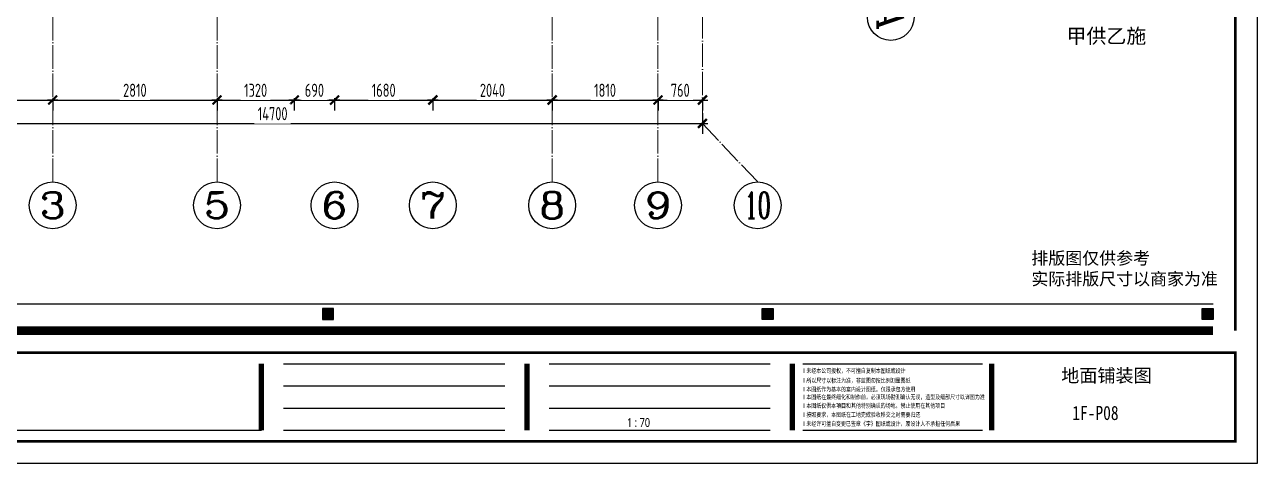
# Model space of a CAD drawing. Header units: inches. Extents: x -50945 to 250244, y -404780 to 18493.
# Drawn here: x 133813 to 154891, y -314876 to -307373 of the extents above; entities that cross this region are included whole.
import ezdxf
from ezdxf.enums import TextEntityAlignment as Align

# ---------------------------------------------------------------- set-up
doc = ezdxf.new("R2010")
doc.units = ezdxf.units.IN
doc.header["$MEASUREMENT"] = 0
doc.linetypes.add('DOTE', pattern=[2.42, 2, -0.2, 0.02, -0.2])
for name, color, linetype in [('0 @ 1 (1)', 7, 'Continuous'), ('15开关布置图-YJ', 2, 'Continuous'), ('AXIS', 1, 'Continuous'), ('AXIS_TEXT', 7, 'Continuous'), ('A图框', 7, 'Continuous'), ('D-ARCHI', 250, 'Continuous'), ('外标注', 50, 'Continuous')]:
    doc.layers.add(name, color=color, linetype=linetype)
doc.styles.add('04.YBC-外标注3.0', font='', dxfattribs={"width": 0.8, "height": 3})
doc.styles.add('05.YBC-内标注2.5', font='', dxfattribs={"width": 0.8, "height": 2.5})
doc.styles.add('_TCH_AXIS', font='COMPLEX', dxfattribs={"bigfont": 'GBCBIG'})
doc.styles.add('COMPLEX', font='COMPLEX')
doc.styles.add('HBA-DIMT', font='ARCHS.SHX', dxfattribs={"width": 0.8})
doc.styles.get("Standard").update_dxf_attribs({"font": 'Arial.ttf'})
doc.styles.add('宋体', font='', dxfattribs={"width": 0.8})
doc.styles.get('04.YBC-外标注3.0').set_extended_font_data('SimSun')
doc.styles.get('05.YBC-内标注2.5').set_extended_font_data('SimSun')
doc.styles.get('宋体').set_extended_font_data('SimSun')
doc.dimstyles.new('HBA_40', dxfattribs={"dimscale": 50, "dimtxt": 2.5, "dimasz": 0.1, "dimexe": 2, "dimexo": 2.5, "dimgap": 0.6, "dimtad": 1, "dimdec": 0, "dimrnd": 5, "dimzin": 0, "dimtxsty": 'HBA-DIMT', "dimblk": 'HBA_DIMENSION_TICK', "dimblk1": 'HBA_DIMENSION_TICK', "dimblk2": 'HBA_DIMENSION_TICK', "dimcen": 0.125, "dimclrd": 44, "dimclre": 44, "dimclrt": 2, "dimadec": 0, "dimazin": 0, "dimtfac": 1, "dimtdec": 0, "dimtix": 1, "dimtmove": 1, "dimatfit": 3, "dimldrblk": 'HBA_Leader_Dot', "dimfxl": 0, "dimtvp": 1, "dimtfill": 1, "dimtolj": 1, "dimtzin": 0, "dimarcsym": 0})

# ---------------------------------------------------------------- blocks, each defined once
blk = doc.blocks.new('HBA_DIMENSION_TICK')
at = {"color": 0, "linetype": 'ByBlock'}
for p, q in [((-10, 0), (0, 0)), ((0, 0), (10, 0))]:
    blk.add_line(p, q, dxfattribs=at)
at = {"color": 50, "linetype": 'ByBlock'}
blk.add_solid([(-10, -7), (-7, -10), (7, 10), (10, 7)], dxfattribs=at)
blk = doc.blocks.new('*D487')
at = {"layer": 'Defpoints', "color": 0, "transparency": 16777216}
for p in [(130703, -308408), (134292, -308408), (134292, -308663)]:
    blk.add_point(p, dxfattribs=at)
at = {"layer": '外标注', "color": 44, "lineweight": -2, "transparency": 16777216}
for p, q in [((130703, -308633), (130703, -308843)), ((130712, -308663), (134283, -308663)), ((134292, -308633), (134292, -308843))]:
    blk.add_line(p, q, dxfattribs=at)
at = {"layer": '外标注', "color": 44, "lineweight": -2, "transparency": 16777216, "xscale": 9, "yscale": 9, "zscale": 9, "rotation": 180}
blk.add_blockref('HBA_DIMENSION_TICK', (130703, -308663), dxfattribs=at)
at = {"layer": '外标注', "color": 44, "lineweight": -2, "transparency": 16777216, "xscale": 9, "yscale": 9, "zscale": 9}
blk.add_blockref('HBA_DIMENSION_TICK', (134292, -308663), dxfattribs=at)
at = {"layer": '外标注', "color": 2, "transparency": 16777216, "insert": (132497, -308496), "char_height": 225, "attachment_point": 5, "style": 'HBA-DIMT', "bg_fill": 3, "box_fill_scale": 1.25, "bg_fill_color": 256, "bg_fill_true_color": 13158600, "bg_fill_transparency": 0}
blk.add_mtext('\\A1;3590', dxfattribs=at)
blk = doc.blocks.new('HBA_Leader_Dot')
at = {"color": 0, "linetype": 'ByBlock'}
blk.add_line((-5, 0), (-10, 0), dxfattribs=at)
at = {"color": 0, "linetype": 'ByBlock', "const_width": 5}
blk.add_lwpolyline([(-2.5, 0, 1), (2.5, 0, 1)], format="xyb", close=True, dxfattribs=at)
blk = doc.blocks.new('*D488')
at = {"layer": 'Defpoints', "color": 0, "transparency": 16777216}
for p in [(134292, -308408), (137102, -308408), (137102, -308663)]:
    blk.add_point(p, dxfattribs=at)
at = {"layer": '外标注', "color": 44, "lineweight": -2, "transparency": 16777216}
for p, q in [((134292, -308633), (134292, -308843)), ((134301, -308663), (137093, -308663)), ((137102, -308633), (137102, -308843))]:
    blk.add_line(p, q, dxfattribs=at)
at = {"layer": '外标注', "color": 44, "lineweight": -2, "transparency": 16777216, "xscale": 9, "yscale": 9, "zscale": 9, "rotation": 180}
blk.add_blockref('HBA_DIMENSION_TICK', (134292, -308663), dxfattribs=at)
at = {"layer": '外标注', "color": 44, "lineweight": -2, "transparency": 16777216, "xscale": 9, "yscale": 9, "zscale": 9}
blk.add_blockref('HBA_DIMENSION_TICK', (137102, -308663), dxfattribs=at)
at = {"layer": '外标注', "color": 2, "transparency": 16777216, "insert": (135697, -308496), "char_height": 225, "attachment_point": 5, "style": 'HBA-DIMT', "bg_fill": 3, "box_fill_scale": 1.25, "bg_fill_color": 256, "bg_fill_true_color": 13158600, "bg_fill_transparency": 0}
blk.add_mtext('\\A1;2810', dxfattribs=at)
blk = doc.blocks.new('*D489')
at = {"layer": 'Defpoints', "color": 0, "transparency": 16777216}
for p in [(137102, -308408), (138422, -308408), (138422, -308663)]:
    blk.add_point(p, dxfattribs=at)
at = {"layer": '外标注', "color": 44, "lineweight": -2, "transparency": 16777216}
for p, q in [((137102, -308633), (137102, -308843)), ((137111, -308663), (138413, -308663)), ((138422, -308633), (138422, -308843))]:
    blk.add_line(p, q, dxfattribs=at)
at = {"layer": '外标注', "color": 44, "lineweight": -2, "transparency": 16777216, "xscale": 9, "yscale": 9, "zscale": 9, "rotation": 180}
blk.add_blockref('HBA_DIMENSION_TICK', (137102, -308663), dxfattribs=at)
at = {"layer": '外标注', "color": 44, "lineweight": -2, "transparency": 16777216, "xscale": 9, "yscale": 9, "zscale": 9}
blk.add_blockref('HBA_DIMENSION_TICK', (138422, -308663), dxfattribs=at)
at = {"layer": '外标注', "color": 2, "transparency": 16777216, "insert": (137762, -308496), "char_height": 225, "attachment_point": 5, "style": 'HBA-DIMT', "bg_fill": 3, "box_fill_scale": 1.25, "bg_fill_color": 256, "bg_fill_true_color": 13158600, "bg_fill_transparency": 0}
blk.add_mtext('\\A1;1320', dxfattribs=at)
blk = doc.blocks.new('*D490')
at = {"layer": 'Defpoints', "color": 0, "transparency": 16777216}
for p in [(138422, -308408), (139112, -308408), (139112, -308663)]:
    blk.add_point(p, dxfattribs=at)
at = {"layer": '外标注', "color": 44, "lineweight": -2, "transparency": 16777216}
for p, q in [((138422, -308633), (138422, -308843)), ((138431, -308663), (139103, -308663)), ((139112, -308633), (139112, -308843))]:
    blk.add_line(p, q, dxfattribs=at)
at = {"layer": '外标注', "color": 44, "lineweight": -2, "transparency": 16777216, "xscale": 9, "yscale": 9, "zscale": 9, "rotation": 180}
blk.add_blockref('HBA_DIMENSION_TICK', (138422, -308663), dxfattribs=at)
at = {"layer": '外标注', "color": 44, "lineweight": -2, "transparency": 16777216, "xscale": 9, "yscale": 9, "zscale": 9}
blk.add_blockref('HBA_DIMENSION_TICK', (139112, -308663), dxfattribs=at)
at = {"layer": '外标注', "color": 2, "transparency": 16777216, "insert": (138767, -308496), "char_height": 225, "attachment_point": 5, "style": 'HBA-DIMT', "bg_fill": 3, "box_fill_scale": 1.25, "bg_fill_color": 256, "bg_fill_true_color": 13158600, "bg_fill_transparency": 0}
blk.add_mtext('\\A1;690', dxfattribs=at)
blk = doc.blocks.new('*D491')
at = {"layer": 'Defpoints', "color": 0, "transparency": 16777216}
for p in [(139112, -308408), (140792, -308408), (140792, -308663)]:
    blk.add_point(p, dxfattribs=at)
at = {"layer": '外标注', "color": 44, "lineweight": -2, "transparency": 16777216}
for p, q in [((139112, -308633), (139112, -308843)), ((139121, -308663), (140783, -308663)), ((140792, -308633), (140792, -308843))]:
    blk.add_line(p, q, dxfattribs=at)
at = {"layer": '外标注', "color": 44, "lineweight": -2, "transparency": 16777216, "xscale": 9, "yscale": 9, "zscale": 9, "rotation": 180}
blk.add_blockref('HBA_DIMENSION_TICK', (139112, -308663), dxfattribs=at)
at = {"layer": '外标注', "color": 44, "lineweight": -2, "transparency": 16777216, "xscale": 9, "yscale": 9, "zscale": 9}
blk.add_blockref('HBA_DIMENSION_TICK', (140792, -308663), dxfattribs=at)
at = {"layer": '外标注', "color": 2, "transparency": 16777216, "insert": (139952, -308496), "char_height": 225, "attachment_point": 5, "style": 'HBA-DIMT', "bg_fill": 3, "box_fill_scale": 1.25, "bg_fill_color": 256, "bg_fill_true_color": 13158600, "bg_fill_transparency": 0}
blk.add_mtext('\\A1;1680', dxfattribs=at)
blk = doc.blocks.new('*D492')
at = {"layer": 'Defpoints', "color": 0, "transparency": 16777216}
for p in [(140792, -308408), (142832, -308408), (142832, -308663)]:
    blk.add_point(p, dxfattribs=at)
at = {"layer": '外标注', "color": 44, "lineweight": -2, "transparency": 16777216}
for p, q in [((140792, -308633), (140792, -308843)), ((140801, -308663), (142823, -308663)), ((142832, -308633), (142832, -308843))]:
    blk.add_line(p, q, dxfattribs=at)
at = {"layer": '外标注', "color": 44, "lineweight": -2, "transparency": 16777216, "xscale": 9, "yscale": 9, "zscale": 9, "rotation": 180}
blk.add_blockref('HBA_DIMENSION_TICK', (140792, -308663), dxfattribs=at)
at = {"layer": '外标注', "color": 44, "lineweight": -2, "transparency": 16777216, "xscale": 9, "yscale": 9, "zscale": 9}
blk.add_blockref('HBA_DIMENSION_TICK', (142832, -308663), dxfattribs=at)
at = {"layer": '外标注', "color": 2, "transparency": 16777216, "insert": (141812, -308496), "char_height": 225, "attachment_point": 5, "style": 'HBA-DIMT', "bg_fill": 3, "box_fill_scale": 1.25, "bg_fill_color": 256, "bg_fill_true_color": 13158600, "bg_fill_transparency": 0}
blk.add_mtext('\\A1;2040', dxfattribs=at)
blk = doc.blocks.new('*D493')
at = {"layer": 'Defpoints', "color": 0, "transparency": 16777216}
for p in [(142832, -308408), (144643, -308408), (144643, -308663)]:
    blk.add_point(p, dxfattribs=at)
at = {"layer": '外标注', "color": 44, "lineweight": -2, "transparency": 16777216}
for p, q in [((142832, -308633), (142832, -308843)), ((142841, -308663), (144634, -308663)), ((144643, -308633), (144643, -308843))]:
    blk.add_line(p, q, dxfattribs=at)
at = {"layer": '外标注', "color": 44, "lineweight": -2, "transparency": 16777216, "xscale": 9, "yscale": 9, "zscale": 9, "rotation": 180}
blk.add_blockref('HBA_DIMENSION_TICK', (142832, -308663), dxfattribs=at)
at = {"layer": '外标注', "color": 44, "lineweight": -2, "transparency": 16777216, "xscale": 9, "yscale": 9, "zscale": 9}
blk.add_blockref('HBA_DIMENSION_TICK', (144643, -308663), dxfattribs=at)
at = {"layer": '外标注', "color": 2, "transparency": 16777216, "insert": (143737, -308496), "char_height": 225, "attachment_point": 5, "style": 'HBA-DIMT', "bg_fill": 3, "box_fill_scale": 1.25, "bg_fill_color": 256, "bg_fill_true_color": 13158600, "bg_fill_transparency": 0}
blk.add_mtext('\\A1;1810', dxfattribs=at)
blk = doc.blocks.new('*D494')
at = {"layer": 'Defpoints', "color": 0, "transparency": 16777216}
for p in [(144643, -308408), (145403, -308408), (145403, -308663)]:
    blk.add_point(p, dxfattribs=at)
at = {"layer": '外标注', "color": 44, "lineweight": -2, "transparency": 16777216}
for p, q in [((144643, -308633), (144643, -308843)), ((144652, -308663), (145394, -308663)), ((145403, -308633), (145403, -308843))]:
    blk.add_line(p, q, dxfattribs=at)
at = {"layer": '外标注', "color": 44, "lineweight": -2, "transparency": 16777216, "xscale": 9, "yscale": 9, "zscale": 9, "rotation": 180}
blk.add_blockref('HBA_DIMENSION_TICK', (144643, -308663), dxfattribs=at)
at = {"layer": '外标注', "color": 44, "lineweight": -2, "transparency": 16777216, "xscale": 9, "yscale": 9, "zscale": 9}
blk.add_blockref('HBA_DIMENSION_TICK', (145403, -308663), dxfattribs=at)
at = {"layer": '外标注', "color": 2, "transparency": 16777216, "insert": (145023, -308496), "char_height": 225, "attachment_point": 5, "style": 'HBA-DIMT', "bg_fill": 3, "box_fill_scale": 1.25, "bg_fill_color": 256, "bg_fill_true_color": 13158600, "bg_fill_transparency": 0}
blk.add_mtext('\\A1;760', dxfattribs=at)
blk = doc.blocks.new('*D495')
at = {"layer": 'Defpoints', "color": 0, "transparency": 16777216}
for p in [(130703, -308663), (145403, -308663), (145403, -309063)]:
    blk.add_point(p, dxfattribs=at)
at = {"layer": '外标注', "color": 44, "lineweight": -2, "transparency": 16777216}
for p, q in [((130703, -308888), (130703, -309243)), ((145403, -308888), (145403, -309243)), ((130712, -309063), (145394, -309063))]:
    blk.add_line(p, q, dxfattribs=at)
at = {"layer": '外标注', "color": 44, "lineweight": -2, "transparency": 16777216, "xscale": 9, "yscale": 9, "zscale": 9, "rotation": 180}
blk.add_blockref('HBA_DIMENSION_TICK', (130703, -309063), dxfattribs=at)
at = {"layer": '外标注', "color": 44, "lineweight": -2, "transparency": 16777216, "xscale": 9, "yscale": 9, "zscale": 9}
blk.add_blockref('HBA_DIMENSION_TICK', (145403, -309063), dxfattribs=at)
at = {"layer": '外标注', "color": 2, "transparency": 16777216, "insert": (138053, -308896), "char_height": 225, "attachment_point": 5, "style": 'HBA-DIMT', "bg_fill": 3, "box_fill_scale": 1.25, "bg_fill_color": 256, "bg_fill_true_color": 13158600, "bg_fill_transparency": 0}
blk.add_mtext('\\A1;14700', dxfattribs=at)
blk = doc.blocks.new('_AXISO')
blk.add_circle((0, 0), 0.5)
at = {"layer": 'AXIS_TEXT', "style": 'COMPLEX', "width": 1.041667}
blk.add_attdef('A', text='', height=0.56, dxfattribs=at).set_placement((-0.25, -0.28), (0.25, -0.28), align=Align.FIT)
blk = doc.blocks.new('gegeg')
at = {"layer": 'A图框'}
h = blk.add_hatch(color=256, dxfattribs=at)
h.dxf.hatch_style = 1
h.paths.add_polyline_path([(147800, -57733), (147975, -57733), (147975, -57558), (147800, -57558)])
h = blk.add_hatch(color=256, dxfattribs=at)
h.dxf.hatch_style = 1
h.paths.add_polyline_path([(154931, -57558), (154756, -57558), (154756, -57733), (154931, -57733)])
h = blk.add_hatch(color=256, dxfattribs=at)
h.dxf.hatch_style = 1
h.paths.add_polyline_path([(161887, -57558), (161712, -57558), (161712, -57733), (161887, -57733)])
for p, q in [((133887, -57482), (161887, -57482)), ((147184, -58433), (150684, -58433)), ((151384, -58433), (154884, -58433)), ((155398, -58433), (158242, -58433)), ((147184, -58783), (150684, -58783)), ((151384, -58783), (154884, -58783)), ((147184, -59133), (150684, -59133)), ((151384, -59133), (154884, -59133)), ((138761, -59483), (146834, -59483)), ((147184, -59483), (150684, -59483)), ((151384, -59483), (154884, -59483)), ((155398, -59483), (158242, -59483))]:
    blk.add_line(p, q, dxfattribs=at)
for points in [[(162587, -39218), (162587, -60008), (133187, -60008), (133187, -39218)], [(147975, -57558), (147800, -57558), (147800, -57733), (147975, -57733)], [(154756, -57558), (154931, -57558), (154931, -57733), (154756, -57733)], [(161712, -57558), (161887, -57558), (161887, -57733), (161712, -57733)]]:
    blk.add_lwpolyline(points, close=True, dxfattribs=at)
for points, const_width in [([(133537, -40125), (133537, -39568), (162237, -39568), (162237, -57908)], 42), ([(161887, -57908), (133887, -57908)], 140), ([(146834, -58433), (146834, -59483)], 84), ([(151034, -58433), (151034, -59483)], 84), ([(155234, -58433), (155234, -59483)], 84), ([(158387, -58433), (158387, -59483)], 84)]:
    blk.add_lwpolyline(points, dxfattribs=dict(at, const_width=const_width))
at = {"layer": 'A图框', "const_width": 42}
blk.add_lwpolyline([(133537, -58258), (162237, -58258), (162237, -59658), (133537, -59658)], close=True, dxfattribs=at)
at = {"layer": '0 @ 1 (1)', "insert": (152579, -59363), "char_height": 175, "width": 3199.54, "attachment_point": 4, "style": '05.YBC-内标注2.5'}
blk.add_mtext('{\\fMicrosoft YaHei|b0|i0|c134|p34;\\H0.8x; 1 : 70}', dxfattribs=at)
at = {"layer": 'A图框', "char_height": 70, "attachment_point": 1, "style": '04.YBC-外标注3.0'}
for s, width, insert in [('{\\fArial Unicode MS|b0|i0|c134|p0;l 未经本公司授权，不可擅自复制本图纸或设计}', 1842.18, (155405, -58508)), ('{\\fArial Unicode MS|b0|i0|c134|p0;l 所以尺寸以标注为准，非蓝图勿按比例测量图纸}', 1906.2, (155405, -58662)), ('{\\fArial Unicode MS|b0|i0|c134|p0;l 本图纸作为基本的室内设计图纸，仅限承包方使用}', 2550.12, (155405, -58801)), ('{\\fArial Unicode MS|b0|i0|c134|p0;l 本图纸在最终细化和制作前，必须现场勘测确认无误，造型及细部尺寸以详图为准}', 3701.19, (155405, -58923)), ('{\\fArial Unicode MS|b0|i0|c134|p0;l 本图纸仅供本项目和其他特别确认的场地，禁止使用在其他项目}', 3008.74, (155405, -59060)), ('{\\fArial Unicode MS|b0|i0|c134|p0;l 按照要求，本图纸在工地完成验收移交之时需要归还}', 1941.8, (155405, -59203)), ('{\\fArial Unicode MS|b0|i0|c134|p0;l 未经许可擅自变更已签章《字》图纸或设计，原设计人不承担任何后果}', 3026.66, (155405, -59346))]:
    blk.add_mtext_dynamic_manual_height_columns(s, width=width, gutter_width=1, heights=[0], dxfattribs=dict(at, insert=insert))

msp = doc.modelspace()

# ---------------------------------------------------------------- block references
at = {"layer": 'AXIS'}
ref = msp.add_blockref('_AXISO', (148622.54, -307242.84), dxfattribs=dict(at, xscale=800, yscale=800, zscale=800, rotation=270))
ref.add_attrib('A', 'A', dxfattribs={"layer": 'AXIS_TEXT', "height": 452.55, "rotation": 270, "style": '_TCH_AXIS', "width": 1.166667}).set_placement((148396.26, -307016.57), (148396.26, -307469.12), align=Align.FIT)
ref = msp.add_blockref('_AXISO', (134292.24, -310462.84), dxfattribs=dict(at, xscale=800, yscale=800, zscale=800))
ref.add_attrib('A', '3', dxfattribs={"layer": 'AXIS_TEXT', "height": 452.55, "style": '_TCH_AXIS', "width": 1.5}).set_placement((134065.96, -310689.12), (134518.51, -310689.12), align=Align.FIT)
ref = msp.add_blockref('_AXISO', (137102.24, -310462.84), dxfattribs=dict(at, xscale=800, yscale=800, zscale=800))
ref.add_attrib('A', '5', dxfattribs={"layer": 'AXIS_TEXT', "height": 452.55, "style": '_TCH_AXIS', "width": 1.5}).set_placement((136875.96, -310689.12), (137328.51, -310689.12), align=Align.FIT)
ref = msp.add_blockref('_AXISO', (139112.24, -310462.84), dxfattribs=dict(at, xscale=800, yscale=800, zscale=800))
ref.add_attrib('A', '6', dxfattribs={"layer": 'AXIS_TEXT', "height": 452.55, "style": '_TCH_AXIS', "width": 1.5}).set_placement((138885.96, -310689.12), (139338.51, -310689.12), align=Align.FIT)
ref = msp.add_blockref('_AXISO', (140792.24, -310462.84), dxfattribs=dict(at, xscale=800, yscale=800, zscale=800))
ref.add_attrib('A', '7', dxfattribs={"layer": 'AXIS_TEXT', "height": 452.55, "style": '_TCH_AXIS', "width": 1.5}).set_placement((140565.96, -310689.12), (141018.51, -310689.12), align=Align.FIT)
ref = msp.add_blockref('_AXISO', (142832.24, -310462.84), dxfattribs=dict(at, xscale=800, yscale=800, zscale=800))
ref.add_attrib('A', '8', dxfattribs={"layer": 'AXIS_TEXT', "height": 452.55, "style": '_TCH_AXIS', "width": 1.5}).set_placement((142605.96, -310689.12), (143058.51, -310689.12), align=Align.FIT)
ref = msp.add_blockref('_AXISO', (144642.54, -310462.84), dxfattribs=dict(at, xscale=800, yscale=800, zscale=800))
ref.add_attrib('A', '9', dxfattribs={"layer": 'AXIS_TEXT', "height": 452.55, "style": '_TCH_AXIS', "width": 1.5}).set_placement((144416.26, -310689.12), (144868.81, -310689.12), align=Align.FIT)
ref = msp.add_blockref('_AXISO', (146347.21, -310462.84), dxfattribs=dict(at, xscale=800, yscale=800, zscale=800))
ref.add_attrib('A', '10', dxfattribs={"layer": 'AXIS_TEXT', "height": 452.548, "style": '_TCH_AXIS', "width": 0.724138}).set_placement((146120.93, -310689.12), (146573.48, -310689.12), align=Align.FIT)

# ---------------------------------------------------------------- texts
at = {"color": 253, "insert": (151727.58, -313892.44), "char_height": 242.164, "attachment_point": 1, "style": '宋体'}
msp.add_mtext_dynamic_manual_height_columns('1F-P08', width=66.2668, gutter_width=16.21, heights=[0], dxfattribs=at)
at = {"layer": '15开关布置图-YJ', "color": 241}
msp.add_text('甲供乙施', height=250, dxfattribs=at).set_placement((151627.65, -307692.67))
at = {"layer": '15开关布置图-YJ', "color": 241, "insert": (151026.78, -311260.63), "char_height": 212.589, "attachment_point": 1}
msp.add_mtext_dynamic_manual_height_columns('{\\fArial Unicode MS|b0|i0|c134|p0;排版图仅供参考\\P实际排版尺寸以商家为准}', width=3266.566, gutter_width=0.266, heights=[0], dxfattribs=at)
at = {"layer": 'A图框', "insert": (151537.14, -313260.43), "char_height": 227.0292, "attachment_point": 1}
msp.add_mtext_dynamic_manual_height_columns('{\\fArial Unicode MS|b0|i0|c134|p0;地面铺装图}', width=2770.8358, gutter_width=16.21, heights=[0], dxfattribs=at)

# ---------------------------------------------------------------- dimensions: what is measured, and where the dimension line sits
at = {"layer": '外标注'}
dim = msp.add_linear_dim(base=(134292.24, -308662.84), p1=(130702.54, -308407.8), p2=(134292.24, -308407.8), dimstyle='HBA_40', override={"dimscale": 90, "dimfxl": 200, "dimfxlon": 1}, dxfattribs=at)
dim.commit()
dim.dimension.update_dxf_attribs({"geometry": '*D487', "text_midpoint": (132497.39, -308496.34)})

# ---------------------------------------------------------------- next in the draw order: dimensions: what is measured, and where the dimension line sits
dim = msp.add_linear_dim(base=(137102.24, -308662.84), p1=(134292.24, -308407.8), p2=(137102.24, -308407.8), dimstyle='HBA_40', override={"dimscale": 90, "dimfxl": 200, "dimfxlon": 1}, dxfattribs=at)
dim.commit()
dim.dimension.update_dxf_attribs({"geometry": '*D488', "text_midpoint": (135697.24, -308496.34)})

# ---------------------------------------------------------------- next in the draw order: dimensions: what is measured, and where the dimension line sits
dim = msp.add_linear_dim(base=(138422.24, -308662.84), p1=(137102.24, -308407.8), p2=(138422.24, -308407.8), dimstyle='HBA_40', override={"dimscale": 90, "dimfxl": 200, "dimfxlon": 1}, dxfattribs=at)
dim.commit()
dim.dimension.update_dxf_attribs({"geometry": '*D489', "text_midpoint": (137762.24, -308496.34)})

# ---------------------------------------------------------------- next in the draw order: dimensions: what is measured, and where the dimension line sits
dim = msp.add_linear_dim(base=(139112.24, -308662.84), p1=(138422.24, -308407.8), p2=(139112.24, -308407.8), dimstyle='HBA_40', override={"dimscale": 90, "dimfxl": 200, "dimfxlon": 1}, dxfattribs=at)
dim.commit()
dim.dimension.update_dxf_attribs({"geometry": '*D490', "text_midpoint": (138767.24, -308496.34)})

# ---------------------------------------------------------------- next in the draw order: dimensions: what is measured, and where the dimension line sits
dim = msp.add_linear_dim(base=(140792.24, -308662.84), p1=(139112.24, -308407.8), p2=(140792.24, -308407.8), dimstyle='HBA_40', override={"dimscale": 90, "dimfxl": 200, "dimfxlon": 1}, dxfattribs=at)
dim.commit()
dim.dimension.update_dxf_attribs({"geometry": '*D491', "text_midpoint": (139952.24, -308496.34)})

# ---------------------------------------------------------------- next in the draw order: dimensions: what is measured, and where the dimension line sits
dim = msp.add_linear_dim(base=(142832.24, -308662.84), p1=(140792.24, -308407.8), p2=(142832.24, -308407.8), dimstyle='HBA_40', override={"dimscale": 90, "dimfxl": 200, "dimfxlon": 1}, dxfattribs=at)
dim.commit()
dim.dimension.update_dxf_attribs({"geometry": '*D492', "text_midpoint": (141812.24, -308496.34)})

# ---------------------------------------------------------------- next in the draw order: dimensions: what is measured, and where the dimension line sits
dim = msp.add_linear_dim(base=(144642.54, -308662.84), p1=(142832.24, -308407.8), p2=(144642.54, -308407.8), dimstyle='HBA_40', override={"dimscale": 90, "dimfxl": 200, "dimfxlon": 1}, dxfattribs=at)
dim.commit()
dim.dimension.update_dxf_attribs({"geometry": '*D493', "text_midpoint": (143737.39, -308496.34)})

# ---------------------------------------------------------------- next in the draw order: dimensions: what is measured, and where the dimension line sits
dim = msp.add_linear_dim(base=(145402.54, -308662.84), p1=(144642.54, -308407.8), p2=(145402.54, -308407.8), dimstyle='HBA_40', override={"dimscale": 90, "dimfxl": 200, "dimfxlon": 1}, dxfattribs=at)
dim.commit()
dim.dimension.update_dxf_attribs({"geometry": '*D494', "text_midpoint": (145022.54, -308496.34)})

# ---------------------------------------------------------------- next in the draw order: dimensions: what is measured, and where the dimension line sits
dim = msp.add_linear_dim(base=(145402.54, -309062.84), p1=(130702.54, -308662.84), p2=(145402.54, -308662.84), dimstyle='HBA_40', override={"dimscale": 90, "dimfxl": 200, "dimfxlon": 1}, dxfattribs=at)
dim.commit()
dim.dimension.update_dxf_attribs({"geometry": '*D495', "text_midpoint": (138052.54, -308896.34)})

# ---------------------------------------------------------------- next in the draw order: linework, layer by layer
at = {"layer": 'D-ARCHI', "color": 251, "linetype": 'DOTE', "lineweight": 5, "ltscale": 200}
for p, q in [((145402.54, -309062.84), (145402.54, -295114.27)), ((144642.54, -310062.84), (144642.54, -302534.51)), ((134292.24, -310062.84), (134292.24, -303734.51)), ((137102.24, -310062.84), (137102.24, -303734.51)), ((142832.24, -310062.84), (142832.24, -303734.51)), ((145402.54, -309065.34), (146347.21, -310062.84))]:
    msp.add_line(p, q, dxfattribs=at)

# ---------------------------------------------------------------- next in the draw order: block references
at = {"layer": '15开关布置图-YJ', "color": 2, "xscale": 1.081091401797356, "yscale": 1.081091401797356, "zscale": 1.081091401797356}
msp.add_blockref('gegeg', (-20880.44, -250002.3), dxfattribs=at)

doc.saveas('drawing.dxf')
